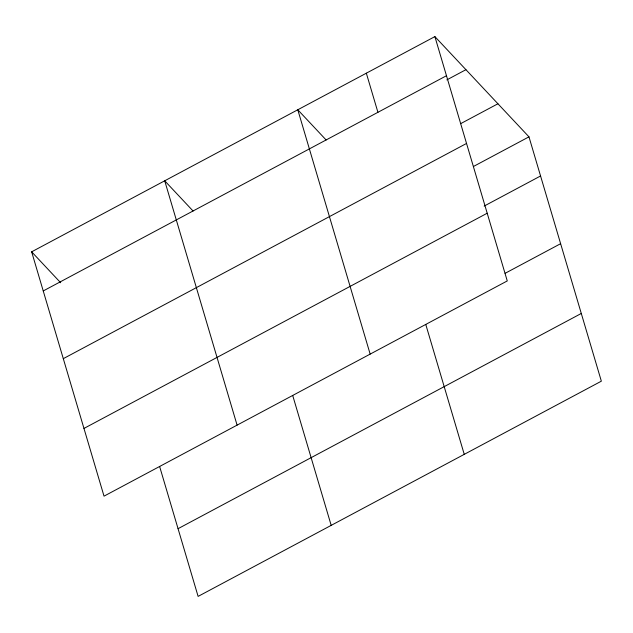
<?xml version="1.0" encoding="UTF-8"?>
<svg xmlns="http://www.w3.org/2000/svg" width="633" height="633" viewBox="0 0 633 633"><rect width="100%" height="100%" fill="white"/><g stroke="black" fill="none" stroke-linecap="round" stroke-linejoin="round"><path stroke-width="0.95" d="M434.887 36.603L507.262 280.933L104.026 496.153L31.65 251.823L434.887 36.603L528.974 136.847L601.35 381.177L198.113 596.397L159.619 466.45M43.242 290.943L446.471 75.723M446.843 79.877L465.935 69.685M460.61 123.68L497.926 103.772M63.3 358.658L466.537 143.446M473.444 166.487L528.974 136.847M484.166 206.073L540.566 175.974M83.967 428.43L487.204 213.218M505.087 273.329L560.624 243.689M178.055 528.682L581.292 313.462M326.137 139.98L297.787 109.778L370.163 354.108M193.065 211.003L164.715 180.801L237.09 425.131M31.65 251.823L60.673 282.745M366.333 73.191L377.925 112.31M425.756 324.405L464.25 454.352M292.691 395.427L331.186 525.374"/></g></svg>
